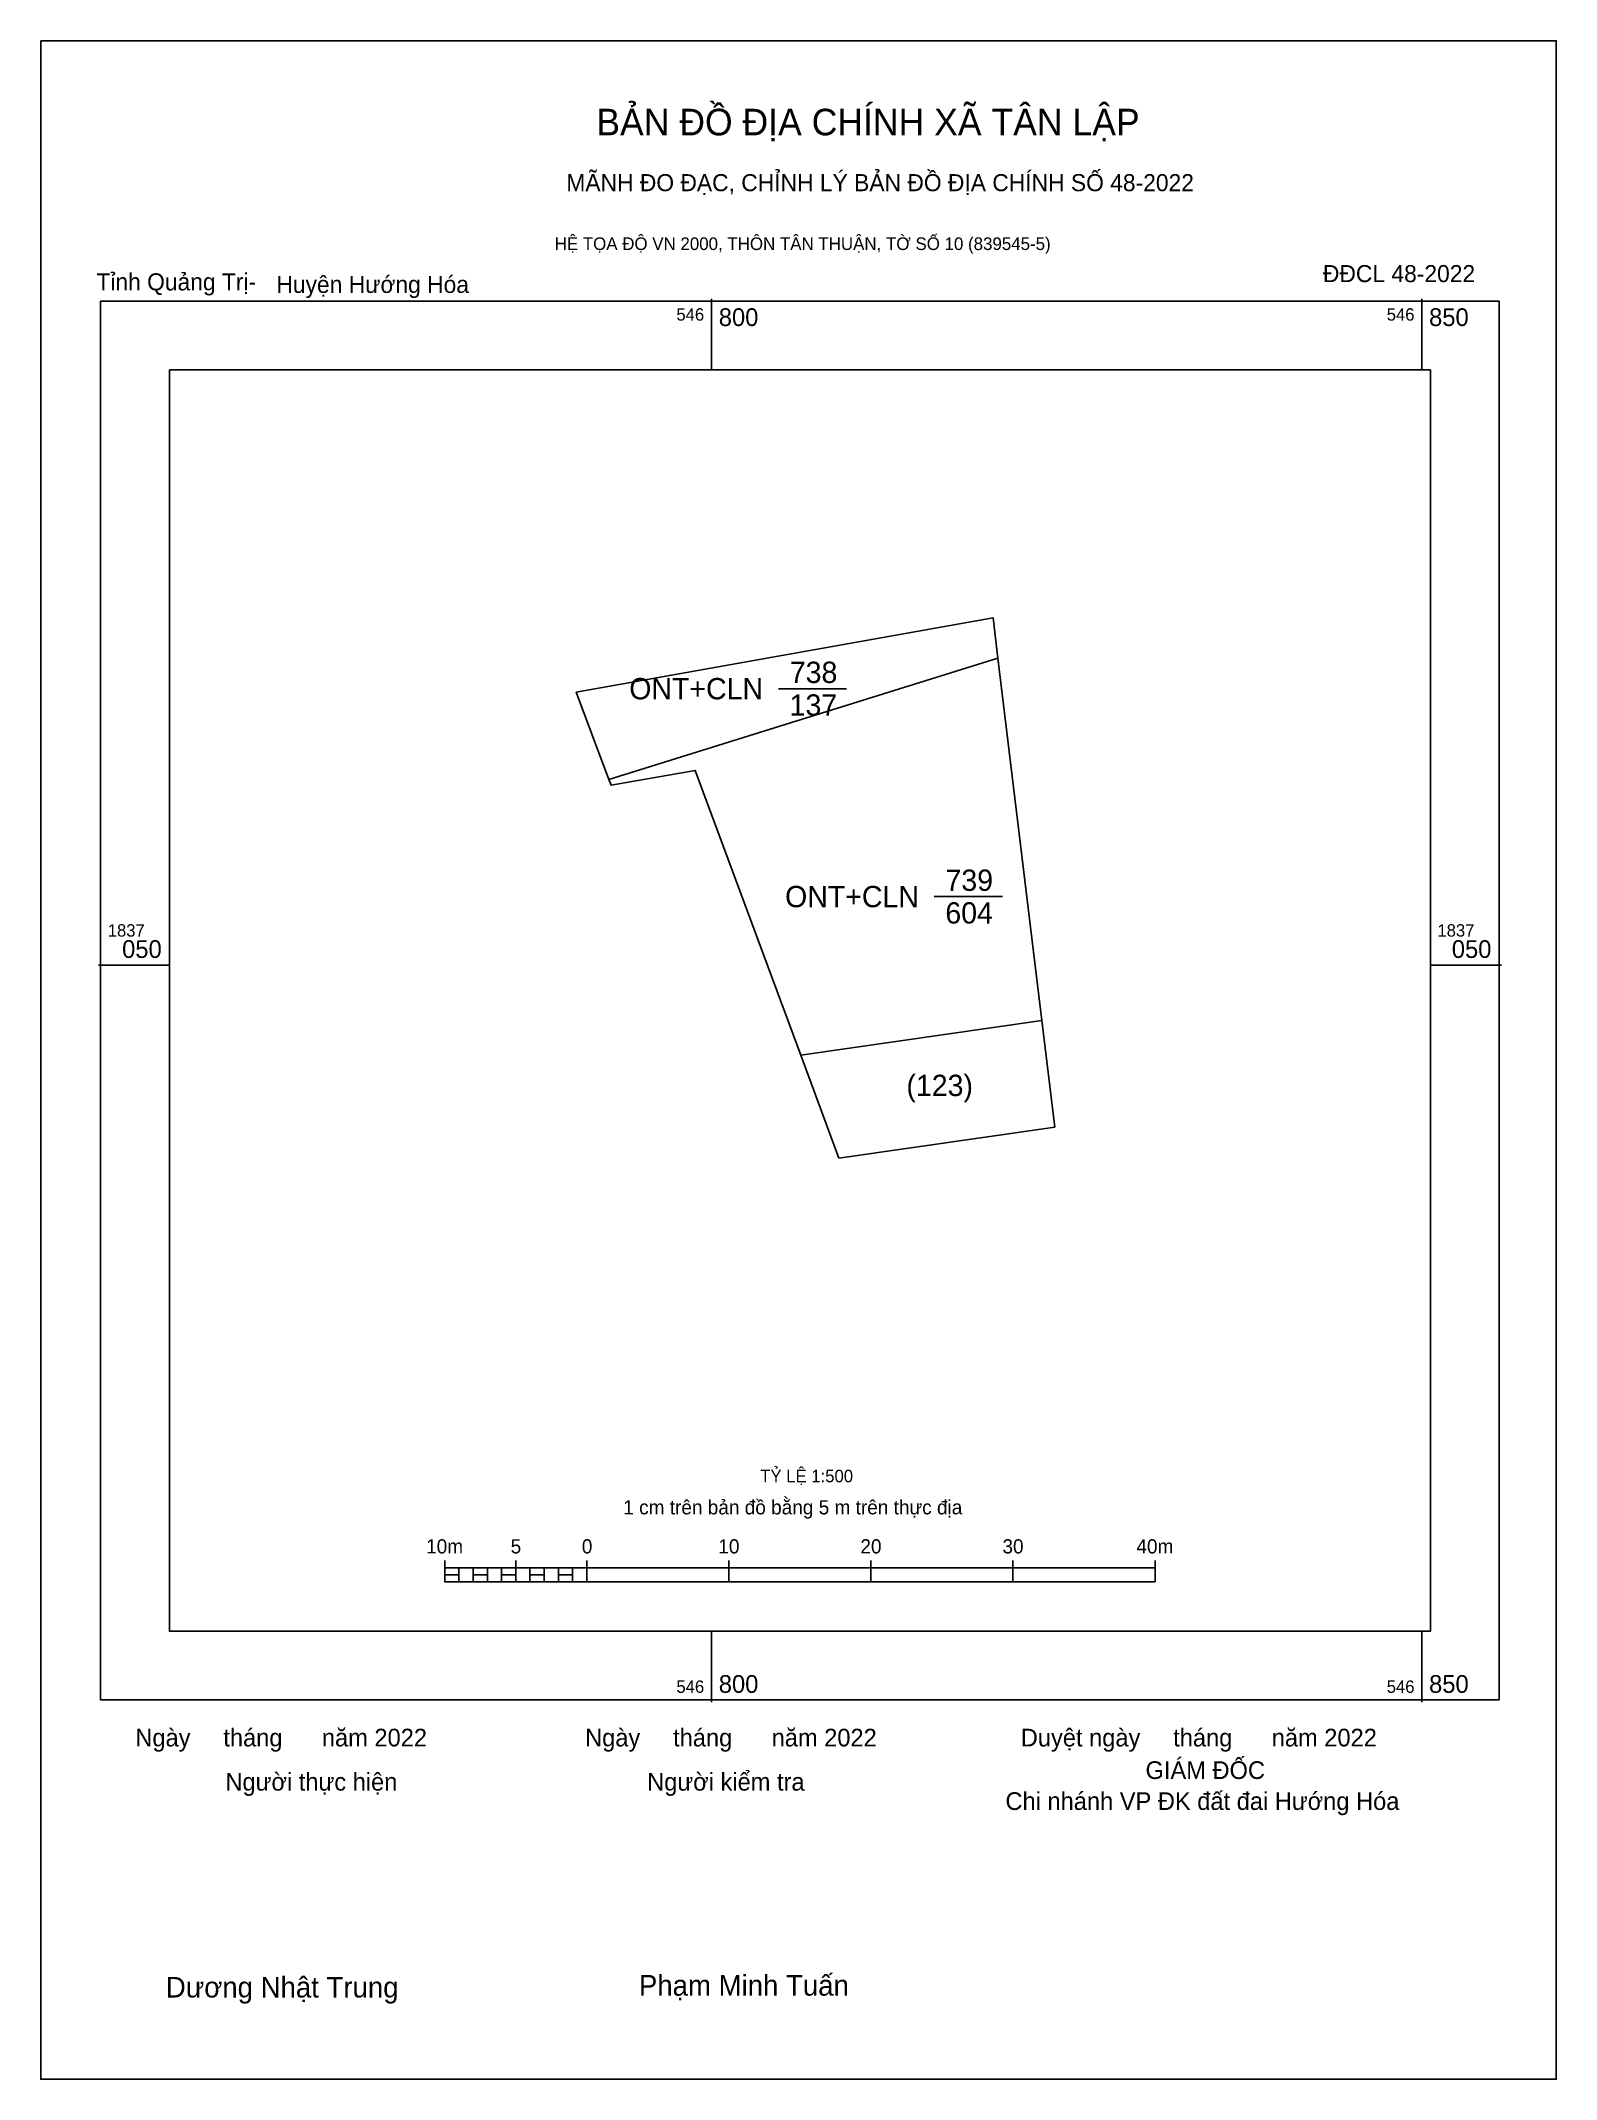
# Model space of a CAD drawing. Extents: x 546753 to 546859, y 1836972 to 1837115.
import ezdxf

# ---------------------------------------------------------------- set-up
doc = ezdxf.new("R2010")
doc.units = 0
for name, color, linetype in [('Level 10', 7, 'Continuous'), ('Level 13', 7, 'Continuous'), ('Level 15', 7, 'Continuous'), ('Level 27', 7, 'Continuous'), ('Level 50', 7, 'Continuous'), ('Level 6', 7, 'Continuous'), ('Level 62', 7, 'Continuous'), ('Level 63', 7, 'Continuous'), ('Level 9', 7, 'Continuous')]:
    doc.layers.add(name, color=color, linetype=linetype)

msp = doc.modelspace()

# ---------------------------------------------------------------- linework, layer by layer
at = {"layer": 'Level 10'}
msp.add_lwpolyline([(546792.77, 1837063.05), (546820.15, 1837071.6), (546823.24, 1837046.1), (546824.15, 1837038.6), (546808.96, 1837036.41), (546806.27, 1837043.66), (546798.83, 1837063.7), (546792.92, 1837062.65)], close=True, dxfattribs=at)
at = {"layer": 'Level 15'}
msp.add_lwpolyline([(546752.77, 1837115.05), (546859.45, 1837115.05), (546859.45, 1836971.59), (546752.77, 1836971.59)], close=True, dxfattribs=at)
at = {"layer": 'Level 27'}
for p, q in [((546820.15, 1837071.6), (546820.15, 1837071.6)), ((546792.77, 1837063.05), (546792.77, 1837063.06)), ((546792.92, 1837062.65), (546792.92, 1837062.65)), ((546824.15, 1837038.6), (546824.15, 1837038.6)), ((546808.96, 1837036.41), (546808.96, 1837036.41))]:
    msp.add_line(p, q, dxfattribs=at)
at = {"layer": 'Level 50'}
for p, q in [((546804.7, 1837069.45), (546809.5, 1837069.45)), ((546815.67, 1837054.82), (546820.47, 1837054.82))]:
    msp.add_line(p, q, dxfattribs=at)
msp.add_lwpolyline([(546806.27, 1837043.66), (546823.24, 1837046.1)], dxfattribs=at)
at = {"layer": 'Level 62'}
msp.add_lwpolyline([(546761.83, 1837091.88), (546850.59, 1837091.88), (546850.59, 1837003.12), (546761.83, 1837003.12)], close=True, dxfattribs=at)
at = {"layer": 'Level 63'}
for p, q in [((546800, 1837096.88), (546800, 1837091.88)), ((546850, 1837096.88), (546850, 1837091.88)), ((546756.83, 1837050), (546761.83, 1837050)), ((546850.59, 1837050), (546855.59, 1837050)), ((546781.21, 1837008.09), (546781.21, 1837006.59)), ((546781.21, 1837007.59), (546831.21, 1837007.59)), ((546782.21, 1837007.59), (546782.21, 1837006.59)), ((546783.21, 1837007.59), (546783.21, 1837006.59)), ((546784.21, 1837007.59), (546784.21, 1837006.59)), ((546785.21, 1837007.59), (546785.21, 1837006.59)), ((546786.21, 1837008.09), (546786.21, 1837006.59)), ((546786.21, 1837007.59), (546786.21, 1837006.59)), ((546787.21, 1837007.59), (546787.21, 1837006.59)), ((546788.21, 1837007.59), (546788.21, 1837006.59)), ((546789.21, 1837007.59), (546789.21, 1837006.59)), ((546790.21, 1837007.59), (546790.21, 1837006.59)), ((546791.21, 1837008.09), (546791.21, 1837006.59)), ((546791.21, 1837007.59), (546791.21, 1837006.59)), ((546801.21, 1837008.09), (546801.21, 1837006.59)), ((546811.21, 1837008.09), (546811.21, 1837006.59)), ((546821.21, 1837008.09), (546821.21, 1837006.59)), ((546831.21, 1837008.09), (546831.21, 1837006.59)), ((546781.21, 1837006.59), (546831.21, 1837006.59)), ((546800, 1837003.12), (546800, 1836998.12)), ((546850, 1837003.12), (546850, 1836998.12))]:
    msp.add_line(p, q, dxfattribs=at)
for points in [[(546756.99, 1837096.72), (546855.43, 1837096.72), (546855.43, 1836998.28), (546756.99, 1836998.28)], [(546781.21, 1837007.09), (546782.21, 1837007.09), (546782.21, 1837006.59), (546781.21, 1837006.59)], [(546781.21, 1837007.09), (546782.21, 1837007.09), (546782.21, 1837006.59), (546781.21, 1837006.59)], [(546783.21, 1837007.09), (546784.21, 1837007.09), (546784.21, 1837006.59), (546783.21, 1837006.59)], [(546785.21, 1837007.09), (546786.21, 1837007.09), (546786.21, 1837006.59), (546785.21, 1837006.59)], [(546787.21, 1837007.09), (546788.21, 1837007.09), (546788.21, 1837006.59), (546787.21, 1837006.59)], [(546789.21, 1837007.09), (546790.21, 1837007.09), (546790.21, 1837006.59), (546789.21, 1837006.59)]]:
    msp.add_lwpolyline(points, close=True, dxfattribs=at)
at = {"layer": 'Level 9'}
msp.add_lwpolyline([(546820.15, 1837071.6), (546792.77, 1837063.05), (546790.47, 1837069.21), (546819.81, 1837074.44)], close=True, dxfattribs=at)

# ---------------------------------------------------------------- texts
at = {"layer": 'Level 13'}
for s, p in [('738', (546805.5, 1837069.85)), ('ONT+CLN', (546794.2, 1837068.7)), ('137', (546805.49, 1837067.55)), ('739', (546816.46, 1837055.22)), ('ONT+CLN', (546805.17, 1837054.07)), ('604', (546816.45, 1837052.92))]:
    msp.add_text(s, height=1.5, dxfattribs=at).set_placement(p)
at = {"layer": 'Level 6'}
msp.add_text('TỶ LỆ 1:500', height=0.879, dxfattribs=at).set_placement((546803.42, 1837013.6))
at = {"layer": 'Level 63'}
for s, height, p in [('BẢN ĐỒ ĐỊA CHÍNH XÃ TÂN LẬP', 1.8718, (546791.88, 1837108.39)), ('MÃNH ĐO ĐẠC, CHỈNH LÝ BẢN ĐỒ ĐỊA CHÍNH SỐ 48-2022', 1.2011, (546789.77, 1837104.46)), ('HỆ TỌA ĐỘ VN 2000, THÔN TÂN THUẬN, TỜ SỐ 10 (839545-5)', 0.8891, (546788.95, 1837100.32)), ('546', 0.875, (546797.52, 1837095.35)), ('800', 1.25, (546800.5, 1837094.97)), ('546', 0.875, (546847.52, 1837095.35)), ('850', 1.25, (546850.5, 1837094.97)), ('1837', 0.875, (546757.49, 1837052)), ('1837', 0.875, (546851.09, 1837052)), ('050', 1.25, (546758.5, 1837050.5)), ('050', 1.25, (546852.1, 1837050.5)), ('1 cm trên bản đồ bằng 5 m trên thực địa', 1, (546793.78, 1837011.34)), ('10m', 1, (546779.9, 1837008.59)), ('5', 1, (546785.85, 1837008.59)), ('0', 1, (546790.86, 1837008.59)), ('10', 1, (546800.47, 1837008.59)), ('20', 1, (546810.47, 1837008.59)), ('30', 1, (546820.47, 1837008.59)), ('40m', 1, (546829.9, 1837008.59)), ('546', 0.875, (546797.52, 1836998.78)), ('800', 1.25, (546800.5, 1836998.78)), ('546', 0.875, (546847.52, 1836998.78)), ('850', 1.25, (546850.5, 1836998.78)), ('Ngày     tháng      năm 2022', 1.2442, (546759.43, 1836995.01)), ('Ngày     tháng      năm 2022', 1.2442, (546791.09, 1836995.01)), ('Duyệt ngày     tháng      năm 2022', 1.2442, (546821.76, 1836995.01)), ('Người thực hiện', 1.2442, (546765.77, 1836991.9)), ('Người kiểm tra', 1.2442, (546795.46, 1836991.9)), ('GIÁM ĐỐC', 1.244, (546830.54, 1836992.72)), ('Chi nhánh VP ĐK đất đai Hướng Hóa', 1.2442, (546820.68, 1836990.54)), ('Dương Nhật Trung', 1.4512, (546761.58, 1836977.34)), ('Phạm Minh Tuấn', 1.4512, (546794.88, 1836977.47))]:
    msp.add_text(s, height=height, dxfattribs=at).set_placement(p)
at = {"layer": 'Level 9'}
for s, height, p in [('ĐĐCL 48-2022', 1.2011, (546843.03, 1837098.06)), ('Tỉnh Quảng Trị-', 1.2011, (546756.69, 1837097.48)), ('Huyện Hướng Hóa', 1.2011, (546769.36, 1837097.3)), ('(123)', 1.5, (546813.71, 1837040.78))]:
    msp.add_text(s, height=height, dxfattribs=at).set_placement(p)

doc.saveas('drawing.dxf')
